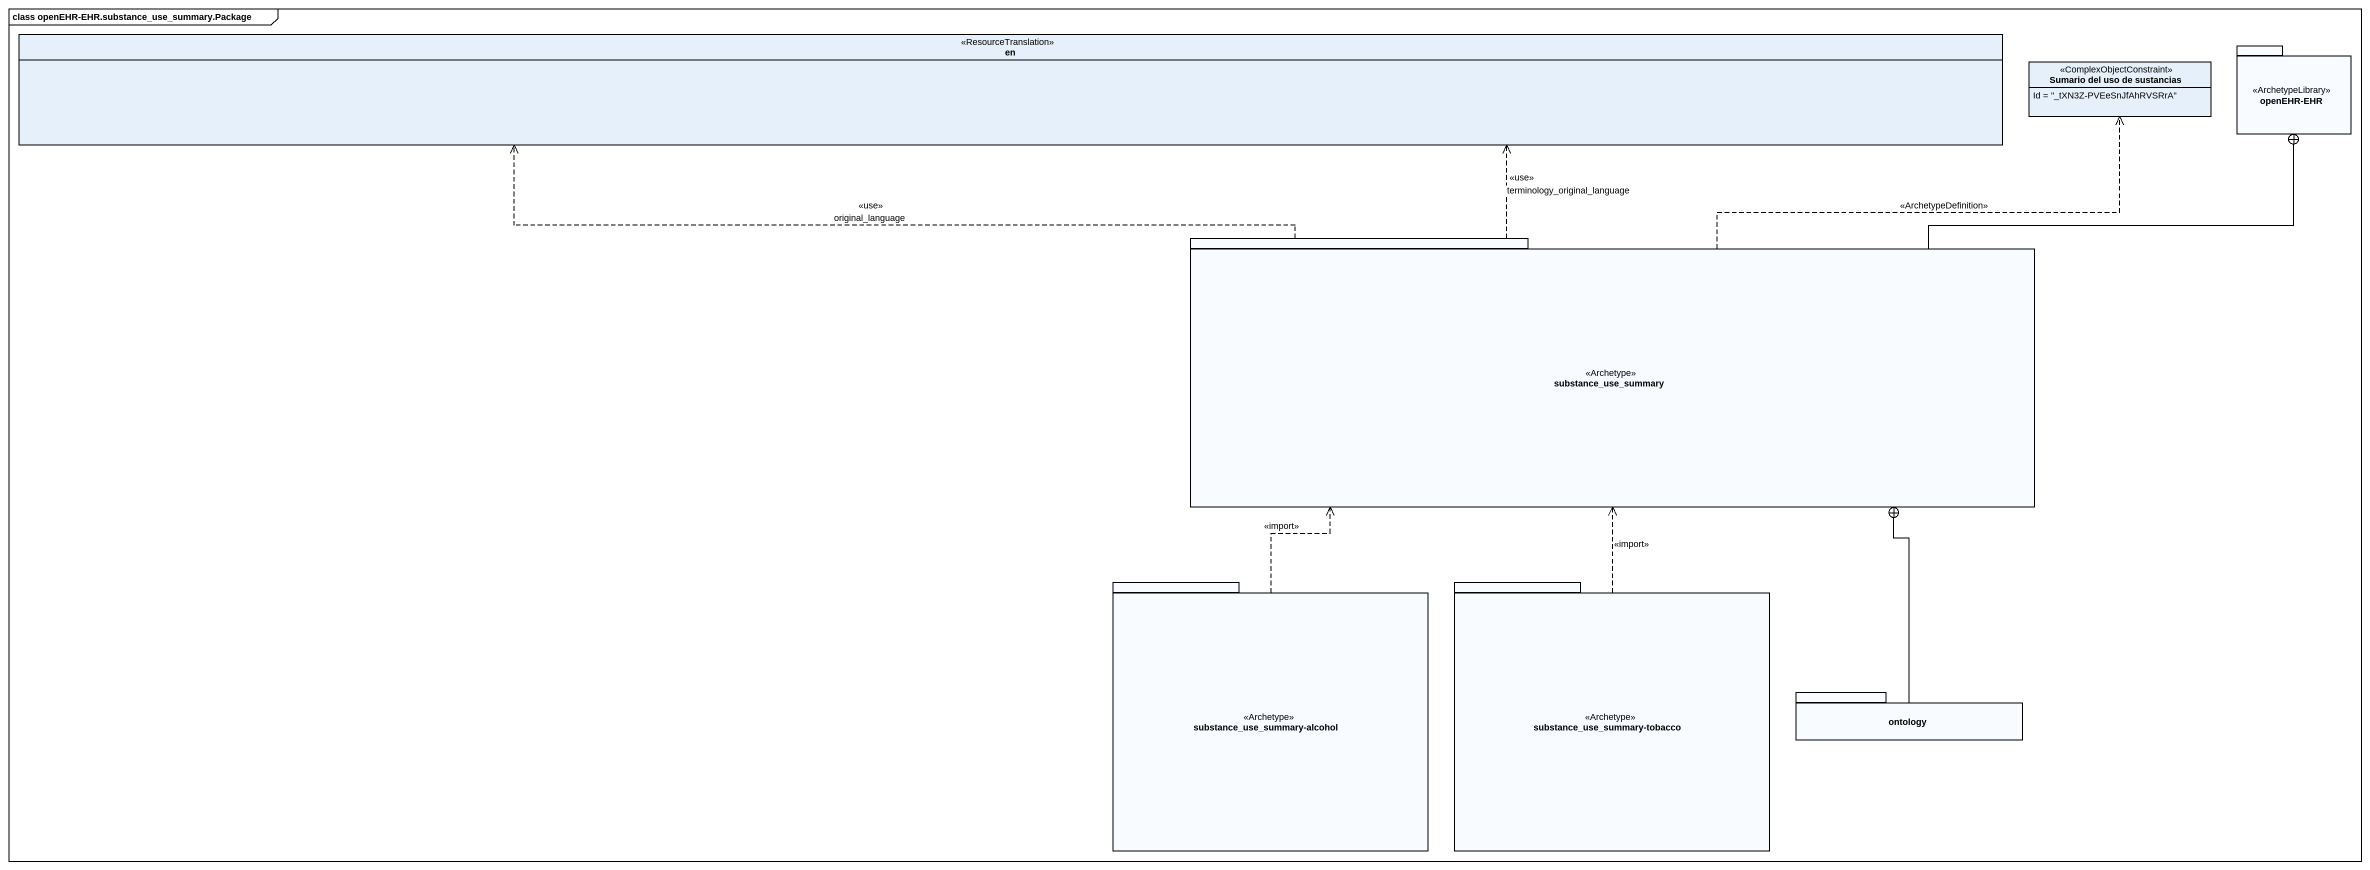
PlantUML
@startuml
mainframe class openEHR-EHR.substance_use_summary.Package
hide circle
hide empty members
enum en <<ResourceTranslation>>
class "Sumario del uso de sustancias" as Sumario_del_uso_de <<ComplexObjectConstraint>> {
  Id = "_tXN3Z-PVEeSnJfAhRVSRrA"
}
package "openEHR-EHR" as openEHR_EHR <<ArchetypeLibrary>> {
}
package substance_use_summary <<Archetype>> {
}
package "substance_use_summary-alcohol" as substance_use_summary_2 <<Archetype>> {
}
package "substance_use_summary-tobacco" as substance_use_summary_3 <<Archetype>> {
}
package ontology {
}
substance_use_summary .left.> en : <<use>>\noriginal_language
substance_use_summary .left.> en : <<use>>\nterminology_original_language
substance_use_summary .right.> Sumario_del_uso_de : <<ArchetypeDefinition>>
substance_use_summary -right-+ openEHR_EHR
substance_use_summary_2 .up.> substance_use_summary : <<import>>
substance_use_summary_3 .up.> substance_use_summary : <<import>>
ontology -up-+ substance_use_summary
@enduml
